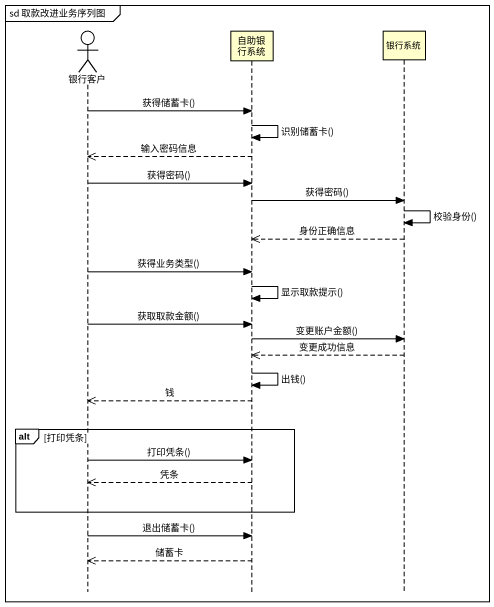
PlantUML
@startuml
mainframe sd 取款改进业务序列图
hide footbox
actor 银行客户
participant 自助银行系统
participant 银行系统

银行客户 -> 自助银行系统 : 获得储蓄卡()
自助银行系统 -> 自助银行系统 : 识别储蓄卡()
自助银行系统 -->> 银行客户 : 输入密码信息
银行客户 -> 自助银行系统 : 获得密码()
自助银行系统 -> 银行系统 : 获得密码()
银行系统 -> 银行系统 : 校验身份()
银行系统 -->> 自助银行系统 : 身份正确信息
银行客户 -> 自助银行系统 : 获得业务类型()
自助银行系统 -> 自助银行系统 : 显示取款提示()
银行客户 -> 自助银行系统 : 获取取款金额()
自助银行系统 -> 银行系统 : 变更账户金额()
银行系统 -->> 自助银行系统 : 变更成功信息
自助银行系统 -> 自助银行系统 : 出钱()
自助银行系统 -->> 银行客户 : 钱
alt 打印凭条
  银行客户 -> 自助银行系统 : 打印凭条()
  自助银行系统 -->> 银行客户 : 凭条
end
银行客户 -> 自助银行系统 : 退出储蓄卡()
自助银行系统 -->> 银行客户 : 储蓄卡
@enduml
